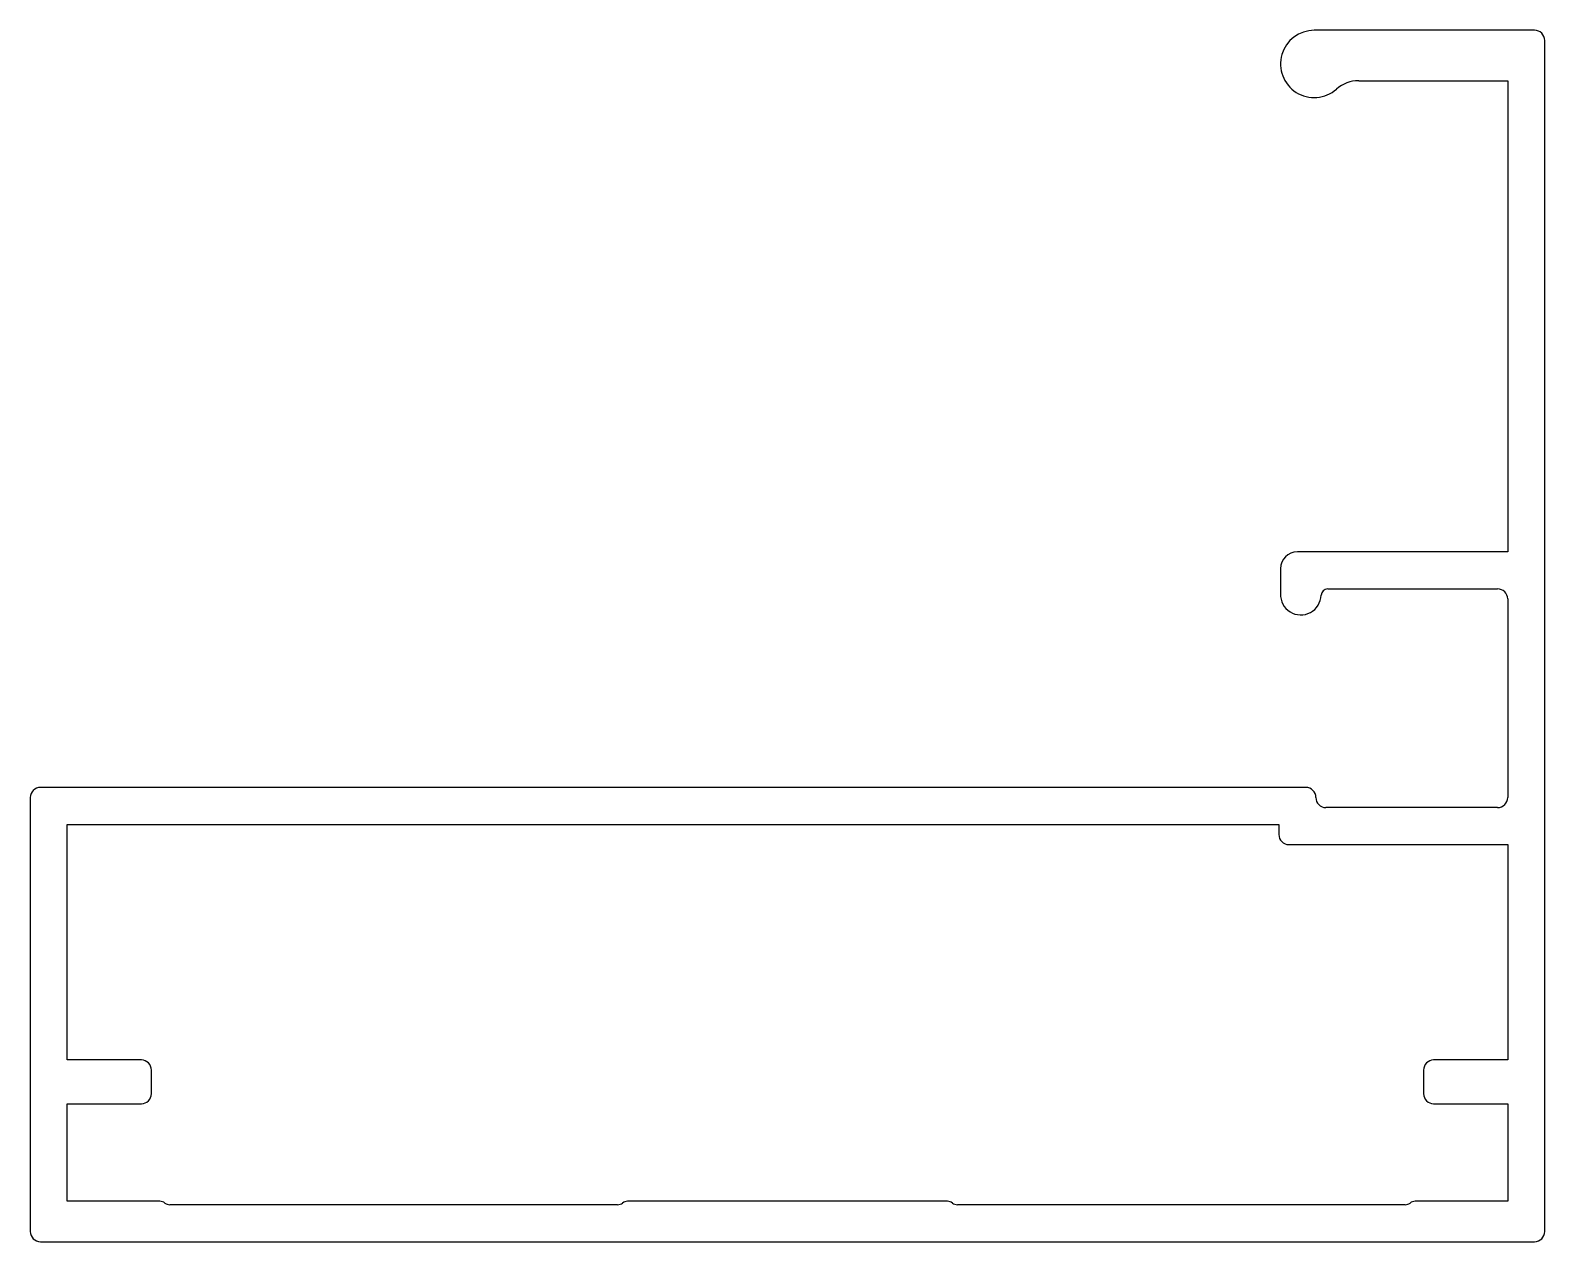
# Model space of a CAD drawing. Extents: x 2683.9 to 2728.9, y 2303.3 to 2339.3.
import ezdxf

# ---------------------------------------------------------------- set-up
doc = ezdxf.new("R2010")
doc.units = 0
doc.layers.get('0').update_dxf_attribs({"linetype": 'CONTINUOUS'})

msp = doc.modelspace()

# ---------------------------------------------------------------- linework, layer by layer
for p, q in [((2728.594, 2339.301), (2722.044, 2339.301)), ((2728.894, 2303.601), (2728.894, 2339.001)), ((2723.367, 2337.801), (2727.794, 2337.801)), ((2727.794, 2337.801), (2727.794, 2323.801)), ((2727.794, 2323.801), (2721.544, 2323.801)), ((2721.044, 2323.301), (2721.044, 2322.551)), ((2722.447, 2322.701), (2727.494, 2322.701)), ((2727.794, 2322.401), (2727.794, 2316.501)), ((2721.794, 2316.801), (2684.194, 2316.801)), ((2683.894, 2316.501), (2683.894, 2303.601)), ((2727.494, 2316.201), (2722.394, 2316.201)), ((2684.994, 2308.701), (2684.994, 2315.7)), ((2684.994, 2315.7), (2720.994, 2315.7)), ((2720.994, 2315.7), (2720.994, 2315.401)), ((2721.294, 2315.101), (2727.794, 2315.101)), ((2727.794, 2315.101), (2727.794, 2308.701)), ((2687.194, 2308.701), (2684.994, 2308.701)), ((2727.794, 2308.701), (2725.594, 2308.701)), ((2687.494, 2307.701), (2687.494, 2308.401)), ((2725.294, 2308.401), (2725.294, 2307.701)), ((2684.994, 2304.501), (2684.994, 2307.401)), ((2684.994, 2307.401), (2687.194, 2307.401)), ((2725.594, 2307.401), (2727.794, 2307.401)), ((2727.794, 2307.401), (2727.794, 2304.501)), ((2687.744, 2304.501), (2684.994, 2304.501)), ((2711.144, 2304.501), (2701.644, 2304.501)), ((2727.794, 2304.501), (2725.044, 2304.501)), ((2701.344, 2304.401), (2688.044, 2304.401)), ((2724.744, 2304.401), (2711.444, 2304.401)), ((2684.194, 2303.301), (2728.594, 2303.301))]:
    msp.add_line(p, q)
for centre, radius, start, end in [((2722.044, 2338.301), 1, 90, 311.4096), ((2728.594, 2339.001), 0.3, 0, 90), ((2723.367, 2336.801), 1, 90, 131.4096), ((2721.544, 2323.301), 0.5, 90, 180), ((2721.645, 2322.53), 0.602, 178.0272, 358.3961), ((2722.447, 2322.501), 0.2, 90, 176.4365), ((2727.494, 2322.401), 0.3, 360, 90), ((2684.194, 2316.501), 0.3, 90, 180), ((2721.794, 2316.501), 0.3, 0, 90), ((2722.394, 2316.501), 0.3, 180, 270), ((2727.494, 2316.501), 0.3, 270, 0), ((2721.294, 2315.401), 0.3, 180, 270), ((2687.194, 2308.401), 0.3, 0, 90), ((2725.594, 2308.401), 0.3, 90, 180), ((2687.194, 2307.701), 0.3, 270, 0), ((2725.594, 2307.701), 0.3, 180, 270), ((2687.744, 2304.251), 0.25, 53.1301, 90), ((2688.044, 2304.651), 0.25, 233.1301, 270), ((2701.344, 2304.651), 0.25, 270, 306.8699), ((2701.644, 2304.251), 0.25, 90, 126.8699), ((2711.144, 2304.251), 0.25, 53.1301, 90), ((2711.444, 2304.651), 0.25, 233.1301, 270), ((2724.744, 2304.651), 0.25, 270, 306.8699), ((2725.044, 2304.251), 0.25, 90, 126.8699), ((2684.194, 2303.601), 0.3, 180, 270), ((2728.594, 2303.601), 0.3, 270, 0)]:
    msp.add_arc(centre, radius, start, end)

doc.saveas('drawing.dxf')
